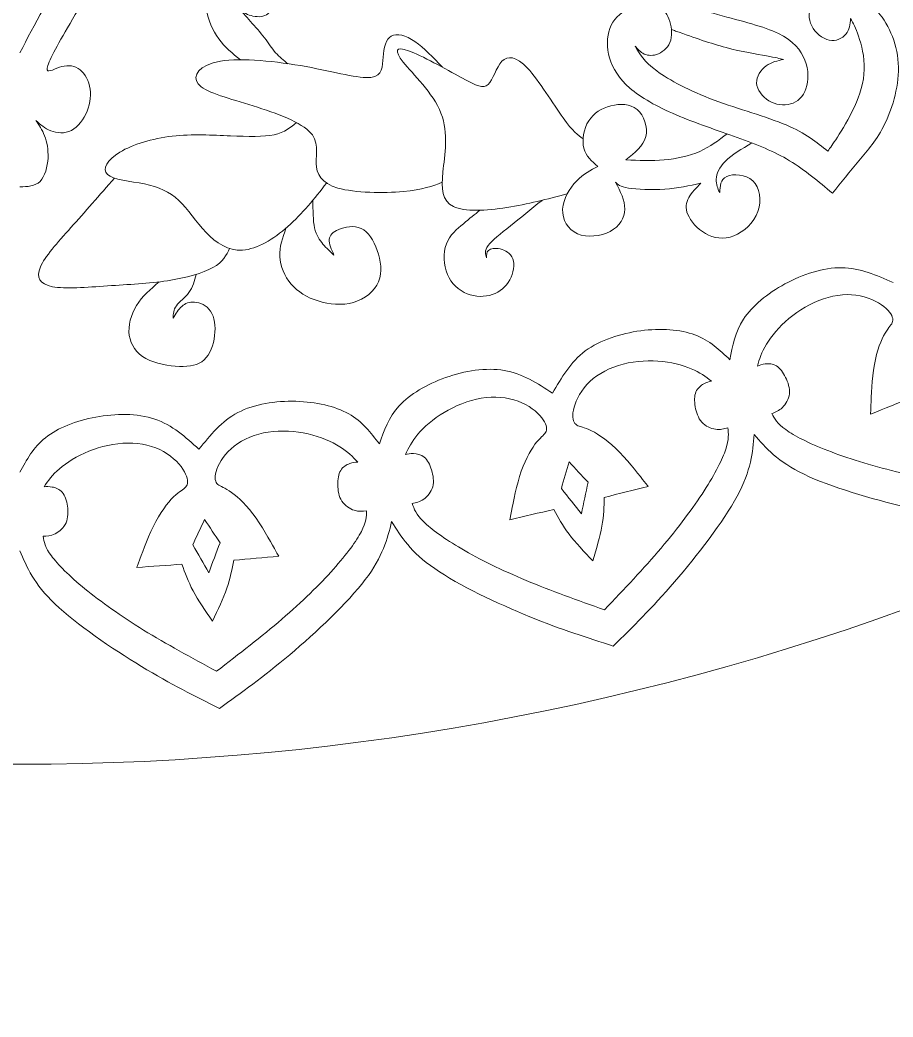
# Model space of a CAD drawing. Header units: millimetres. Extents: x -49.7 to 16.7, y -35.8 to 30.6.
# Drawn here: x -16.46 to -6.26, y -35.79 to -24.14 of the extents above; entities that cross this region are included whole.
import ezdxf

# ---------------------------------------------------------------- set-up
doc = ezdxf.new("R2010")
doc.units = ezdxf.units.MM
doc.header["$MEASUREMENT"] = 0
doc.layers.add('Layer 1', color=7, linetype='Continuous')

msp = doc.modelspace()

# ---------------------------------------------------------------- linework, layer by layer
at = {"layer": 'Layer 1', "lineweight": 9}
for points, knots in [([(4.9302, 18.8028), (-6.8815, 30.6145), (-26.0394, 30.6145), (-37.8511, 18.8028), (-37.8511, 18.8028), (-49.6628, 6.991), (-49.6628, -12.1668), (-37.8511, -23.9785), (-37.8511, -23.9785), (-26.0394, -35.7903), (-6.8815, -35.7903), (4.9302, -23.9785), (4.9302, -23.9785), (16.7419, -12.1668), (16.7419, 6.991), (4.9302, 18.8028)], [0, 0, 0, 0, 0.2, 0.2, 0.2, 0.2, 0.4, 0.4, 0.4, 0.4, 0.6, 0.6, 0.6, 0.6, 1, 1, 1, 1]), ([(-16.4604, -24.5245), (-16.2885, -24.1886), (-16.1166, -23.8528), (-15.8225, -23.4292), (-15.8225, -23.4292), (-15.663, -23.1994), (-15.4675, -22.9438), (-15.2122, -22.6669)], [0, 0, 0, 0, 0.3333333, 0.3333333, 0.3333333, 0.3333333, 1, 1, 1, 1]), ([(-16.4604, -26.0911), (-16.3725, -26.0874), (-16.2846, -26.084), (-16.226, -26.0255), (-16.226, -26.0255), (-16.1675, -25.9671), (-16.1382, -25.8539), (-16.1327, -25.7535), (-16.1327, -25.7535), (-16.1272, -25.6531), (-16.1455, -25.5654), (-16.1729, -25.4942), (-16.1729, -25.4942), (-16.2003, -25.423), (-16.2368, -25.3682), (-16.2733, -25.3134), (-16.2733, -25.3134), (-16.2222, -25.3609), (-16.1711, -25.4084), (-16.0999, -25.4358), (-16.0999, -25.4358), (-16.0287, -25.4632), (-15.9374, -25.4705), (-15.8589, -25.4303), (-15.8589, -25.4303), (-15.7803, -25.3901), (-15.7146, -25.3025), (-15.6763, -25.2058), (-15.6763, -25.2058), (-15.6379, -25.1089), (-15.627, -25.0031), (-15.6471, -24.9118), (-15.6471, -24.9118), (-15.6671, -24.8205), (-15.7183, -24.7438), (-15.7821, -24.7055), (-15.7821, -24.7055), (-15.8461, -24.6671), (-15.9227, -24.6671), (-15.9995, -24.6927), (-15.9995, -24.6927), (-16.0761, -24.7182), (-16.1528, -24.7694), (-16.1419, -24.7018), (-16.1419, -24.7018), (-16.1309, -24.6342), (-16.0323, -24.448), (-15.8753, -24.1814), (-15.8753, -24.1814), (-15.7183, -23.9148), (-15.5028, -23.5679), (-15.2709, -23.2484), (-15.2709, -23.2484), (-15.1742, -23.1151), (-15.0746, -22.9865), (-14.9586, -22.8553)], [0, 0, 0, 0, 0.0666667, 0.0666667, 0.0666667, 0.0666667, 0.1333333, 0.1333333, 0.1333333, 0.1333333, 0.2, 0.2, 0.2, 0.2, 0.2666667, 0.2666667, 0.2666667, 0.2666667, 0.3333333, 0.3333333, 0.3333333, 0.3333333, 0.4, 0.4, 0.4, 0.4, 0.4666667, 0.4666667, 0.4666667, 0.4666667, 0.5333333, 0.5333333, 0.5333333, 0.5333333, 0.6, 0.6, 0.6, 0.6, 0.6666667, 0.6666667, 0.6666667, 0.6666667, 0.7333333, 0.7333333, 0.7333333, 0.7333333, 0.8, 0.8, 0.8, 0.8, 0.8666667, 0.8666667, 0.8666667, 0.8666667, 1, 1, 1, 1]), ([(-8.85, -24.2519), (-8.8338, -24.2577), (-8.8177, -24.2634), (-8.8019, -24.2691), (-8.8019, -24.2691), (-8.5754, -24.3494), (-8.3928, -24.4151), (-8.2121, -24.4626), (-8.2121, -24.4626), (-8.0313, -24.5101), (-7.8524, -24.5393), (-7.741, -24.5594), (-7.741, -24.5594), (-7.6296, -24.5795), (-7.5858, -24.5904), (-7.542, -24.6014), (-7.542, -24.6014), (-7.6114, -24.616), (-7.6808, -24.6306), (-7.7428, -24.6762), (-7.7428, -24.6762), (-7.8049, -24.7219), (-7.8597, -24.7986), (-7.856, -24.8771), (-7.856, -24.8771), (-7.8524, -24.9556), (-7.7903, -25.0359), (-7.7118, -25.0834), (-7.7118, -25.0834), (-7.6333, -25.1309), (-7.5383, -25.1455), (-7.458, -25.1218), (-7.458, -25.1218), (-7.3776, -25.098), (-7.3119, -25.0359), (-7.2791, -24.9428), (-7.2791, -24.9428), (-7.2462, -24.8497), (-7.2462, -24.7255), (-7.2918, -24.6087), (-7.2918, -24.6087), (-7.3375, -24.4918), (-7.4288, -24.3823), (-7.6004, -24.2983), (-7.6004, -24.2983), (-7.772, -24.2143), (-8.024, -24.1559), (-8.3107, -24.0774), (-8.3107, -24.0774), (-8.5974, -23.9988), (-8.9187, -23.9002), (-9.2255, -23.7395), (-9.2255, -23.7395), (-9.4684, -23.6122), (-9.7023, -23.446), (-9.907, -23.2517)], [0, 0, 0, 0, 0.0666667, 0.0666667, 0.0666667, 0.0666667, 0.1333333, 0.1333333, 0.1333333, 0.1333333, 0.2, 0.2, 0.2, 0.2, 0.2666667, 0.2666667, 0.2666667, 0.2666667, 0.3333333, 0.3333333, 0.3333333, 0.3333333, 0.4, 0.4, 0.4, 0.4, 0.4666667, 0.4666667, 0.4666667, 0.4666667, 0.5333333, 0.5333333, 0.5333333, 0.5333333, 0.6, 0.6, 0.6, 0.6, 0.6666667, 0.6666667, 0.6666667, 0.6666667, 0.7333333, 0.7333333, 0.7333333, 0.7333333, 0.8, 0.8, 0.8, 0.8, 0.8666667, 0.8666667, 0.8666667, 0.8666667, 1, 1, 1, 1]), ([(-13.8848, -24.6049), (-13.9758, -24.5316), (-14.0669, -24.4583), (-14.1388, -24.3598), (-14.1388, -24.3598), (-14.2107, -24.2612), (-14.2635, -24.1374), (-14.2835, -24.0209), (-14.2835, -24.0209), (-14.3035, -23.9044), (-14.2908, -23.7951), (-14.2353, -23.7068), (-14.2353, -23.7068), (-14.1797, -23.6185), (-14.0814, -23.5512), (-13.9895, -23.5248), (-13.9895, -23.5248), (-13.8976, -23.4983), (-13.8119, -23.5129), (-13.7273, -23.5475), (-13.7273, -23.5475), (-13.6427, -23.5821), (-13.5589, -23.6367), (-13.5179, -23.715), (-13.5179, -23.715), (-13.477, -23.7933), (-13.4788, -23.8953), (-13.5006, -23.9672), (-13.5006, -23.9672), (-13.5225, -24.039), (-13.5644, -24.081), (-13.6217, -24.0955), (-13.6217, -24.0955), (-13.6791, -24.1101), (-13.7519, -24.0973), (-13.8038, -24.0746), (-13.8038, -24.0746), (-13.8557, -24.0518), (-13.8866, -24.019), (-13.9176, -23.9863), (-13.9176, -23.9863), (-13.8703, -24.0409), (-13.8229, -24.0955), (-13.7683, -24.1565), (-13.7683, -24.1565), (-13.7137, -24.2175), (-13.6518, -24.2849), (-13.6026, -24.3486), (-13.6026, -24.3486), (-13.5535, -24.4123), (-13.517, -24.4724), (-13.4738, -24.5221), (-13.4738, -24.5221), (-13.4306, -24.5719), (-13.3806, -24.6113), (-13.3306, -24.6508)], [0, 0, 0, 0, 0.0666667, 0.0666667, 0.0666667, 0.0666667, 0.1333333, 0.1333333, 0.1333333, 0.1333333, 0.2, 0.2, 0.2, 0.2, 0.2666667, 0.2666667, 0.2666667, 0.2666667, 0.3333333, 0.3333333, 0.3333333, 0.3333333, 0.4, 0.4, 0.4, 0.4, 0.4666667, 0.4666667, 0.4666667, 0.4666667, 0.5333333, 0.5333333, 0.5333333, 0.5333333, 0.6, 0.6, 0.6, 0.6, 0.6666667, 0.6666667, 0.6666667, 0.6666667, 0.7333333, 0.7333333, 0.7333333, 0.7333333, 0.8, 0.8, 0.8, 0.8, 0.8666667, 0.8666667, 0.8666667, 0.8666667, 1, 1, 1, 1]), ([(-7.0248, -25.674), (-7.1541, -25.5684), (-7.2834, -25.4628), (-7.5119, -25.3663), (-7.5119, -25.3663), (-7.7403, -25.2698), (-8.068, -25.1824), (-8.352, -25.0759), (-8.352, -25.0759), (-8.6361, -24.9694), (-8.8764, -24.8438), (-9.0229, -24.7354), (-9.0229, -24.7354), (-9.1695, -24.6271), (-9.2223, -24.5361), (-9.2751, -24.4451), (-9.2751, -24.4451), (-9.2442, -24.4815), (-9.2131, -24.5179), (-9.1677, -24.5379), (-9.1677, -24.5379), (-9.1221, -24.5579), (-9.0621, -24.5616), (-9.002, -24.5352), (-9.002, -24.5352), (-8.9419, -24.5088), (-8.8818, -24.4523), (-8.859, -24.3759), (-8.859, -24.3759), (-8.8363, -24.2994), (-8.8509, -24.2029), (-8.88, -24.1283), (-8.88, -24.1283), (-8.9091, -24.0537), (-8.9528, -24.0008), (-9.0384, -23.9799), (-9.0384, -23.9799), (-9.1239, -23.959), (-9.2514, -23.9699), (-9.3534, -24.0145), (-9.3534, -24.0145), (-9.4553, -24.0591), (-9.5318, -24.1374), (-9.57, -24.2384), (-9.57, -24.2384), (-9.6082, -24.3394), (-9.6082, -24.4633), (-9.5727, -24.5843), (-9.5727, -24.5843), (-9.5372, -24.7054), (-9.4662, -24.8238), (-9.337, -24.9357), (-9.337, -24.9357), (-9.2077, -25.0477), (-9.0202, -25.1533), (-8.7963, -25.2488), (-8.7963, -25.2488), (-8.5723, -25.3444), (-8.312, -25.43), (-8.0817, -25.5128), (-8.0817, -25.5128), (-7.8514, -25.5957), (-7.6511, -25.6758), (-7.4709, -25.7841), (-7.4709, -25.7841), (-7.2906, -25.8924), (-7.1304, -26.029), (-6.9702, -26.1655), (-6.9702, -26.1655), (-6.8683, -26.0381), (-6.7663, -25.9106), (-6.6616, -25.7869), (-6.6616, -25.7869), (-6.557, -25.6631), (-6.4495, -25.5429), (-6.3567, -25.3499), (-6.3567, -25.3499), (-6.2639, -25.1569), (-6.1855, -24.8911), (-6.201, -24.6435), (-6.201, -24.6435), (-6.2165, -24.3959), (-6.3257, -24.1665), (-6.4659, -24.0154), (-6.4659, -24.0154), (-6.6061, -23.8643), (-6.7772, -23.7915), (-6.9138, -23.7915), (-6.9138, -23.7915), (-7.0503, -23.7915), (-7.1523, -23.8643), (-7.2032, -23.9481), (-7.2032, -23.9481), (-7.2542, -24.0318), (-7.2542, -24.1265), (-7.2124, -24.2084), (-7.2124, -24.2084), (-7.1705, -24.2903), (-7.0867, -24.3595), (-7.0076, -24.3759), (-7.0076, -24.3759), (-6.9284, -24.3923), (-6.8537, -24.3558), (-6.8127, -24.3049), (-6.8127, -24.3049), (-6.7718, -24.2539), (-6.7645, -24.1884), (-6.7572, -24.1228), (-6.7572, -24.1228), (-6.7281, -24.1775), (-6.6989, -24.2321), (-6.6653, -24.3305), (-6.6653, -24.3305), (-6.6316, -24.429), (-6.5934, -24.5713), (-6.5979, -24.7179), (-6.5979, -24.7179), (-6.6024, -24.8644), (-6.6498, -25.0152), (-6.7135, -25.1552), (-6.7135, -25.1552), (-6.7772, -25.2953), (-6.8574, -25.4246), (-6.912, -25.5092), (-6.912, -25.5092), (-6.9666, -25.5938), (-6.9957, -25.6339), (-7.0248, -25.674)], [0, 0, 0, 0, 0.030303, 0.030303, 0.030303, 0.030303, 0.0606061, 0.0606061, 0.0606061, 0.0606061, 0.0909091, 0.0909091, 0.0909091, 0.0909091, 0.1212121, 0.1212121, 0.1212121, 0.1212121, 0.1515152, 0.1515152, 0.1515152, 0.1515152, 0.1818182, 0.1818182, 0.1818182, 0.1818182, 0.2121212, 0.2121212, 0.2121212, 0.2121212, 0.2424242, 0.2424242, 0.2424242, 0.2424242, 0.2727273, 0.2727273, 0.2727273, 0.2727273, 0.3030303, 0.3030303, 0.3030303, 0.3030303, 0.3333333, 0.3333333, 0.3333333, 0.3333333, 0.3636364, 0.3636364, 0.3636364, 0.3636364, 0.3939394, 0.3939394, 0.3939394, 0.3939394, 0.4242424, 0.4242424, 0.4242424, 0.4242424, 0.4545455, 0.4545455, 0.4545455, 0.4545455, 0.4848485, 0.4848485, 0.4848485, 0.4848485, 0.5151515, 0.5151515, 0.5151515, 0.5151515, 0.5454545, 0.5454545, 0.5454545, 0.5454545, 0.5757576, 0.5757576, 0.5757576, 0.5757576, 0.6060606, 0.6060606, 0.6060606, 0.6060606, 0.6363636, 0.6363636, 0.6363636, 0.6363636, 0.6666667, 0.6666667, 0.6666667, 0.6666667, 0.6969697, 0.6969697, 0.6969697, 0.6969697, 0.7272727, 0.7272727, 0.7272727, 0.7272727, 0.7575758, 0.7575758, 0.7575758, 0.7575758, 0.7878788, 0.7878788, 0.7878788, 0.7878788, 0.8181818, 0.8181818, 0.8181818, 0.8181818, 0.8484848, 0.8484848, 0.8484848, 0.8484848, 0.8787879, 0.8787879, 0.8787879, 0.8787879, 0.9090909, 0.9090909, 0.9090909, 0.9090909, 0.9393939, 0.9393939, 0.9393939, 0.9393939, 1, 1, 1, 1]), ([(-11.5284, -26.0365), (-11.642, -26.0803), (-11.7557, -26.1242), (-11.9823, -26.1442), (-11.9823, -26.1442), (-12.2089, -26.1643), (-12.5485, -26.1607), (-12.7457, -26.1041), (-12.7457, -26.1041), (-12.9429, -26.0475), (-12.9977, -25.9379), (-13.0014, -25.8156), (-13.0014, -25.8156), (-13.005, -25.6932), (-12.9575, -25.5581), (-13.0853, -25.4376), (-13.0853, -25.4376), (-13.2132, -25.3171), (-13.5162, -25.2112), (-13.7883, -25.1272), (-13.7883, -25.1272), (-14.0604, -25.0432), (-14.3014, -24.9812), (-14.3781, -24.8862), (-14.3781, -24.8862), (-14.4548, -24.7913), (-14.3671, -24.6634), (-14.1188, -24.6215), (-14.1188, -24.6215), (-13.8705, -24.5795), (-13.4615, -24.6233), (-13.1182, -24.6853), (-13.1182, -24.6853), (-12.775, -24.7474), (-12.4974, -24.8278), (-12.3605, -24.8113), (-12.3605, -24.8113), (-12.2235, -24.7949), (-12.2272, -24.6817), (-12.2181, -24.574), (-12.2181, -24.574), (-12.2089, -24.4662), (-12.187, -24.364), (-12.1231, -24.3275), (-12.1231, -24.3275), (-12.0592, -24.291), (-11.9533, -24.3202), (-11.8467, -24.392), (-11.8467, -24.392), (-11.7402, -24.4638), (-11.6329, -24.5782), (-11.5257, -24.6926)], [0, 0, 0, 0, 0.0714286, 0.0714286, 0.0714286, 0.0714286, 0.1428571, 0.1428571, 0.1428571, 0.1428571, 0.2142857, 0.2142857, 0.2142857, 0.2142857, 0.2857143, 0.2857143, 0.2857143, 0.2857143, 0.3571429, 0.3571429, 0.3571429, 0.3571429, 0.4285714, 0.4285714, 0.4285714, 0.4285714, 0.5, 0.5, 0.5, 0.5, 0.5714286, 0.5714286, 0.5714286, 0.5714286, 0.6428571, 0.6428571, 0.6428571, 0.6428571, 0.7142857, 0.7142857, 0.7142857, 0.7142857, 0.7857143, 0.7857143, 0.7857143, 0.7857143, 0.8571429, 0.8571429, 0.8571429, 0.8571429, 1, 1, 1, 1]), ([(-10.0689, -26.1728), (-10.3002, -26.2333), (-10.5315, -26.2937), (-10.7731, -26.3313), (-10.7731, -26.3313), (-11.0148, -26.3688), (-11.2668, -26.3834), (-11.3982, -26.3195), (-11.3982, -26.3195), (-11.5297, -26.2556), (-11.5406, -26.1132), (-11.5206, -25.916), (-11.5206, -25.916), (-11.5005, -25.7188), (-11.4494, -25.4668), (-11.5425, -25.2295), (-11.5425, -25.2295), (-11.6356, -24.9921), (-11.873, -24.7694), (-11.9825, -24.6324), (-11.9825, -24.6324), (-12.0921, -24.4955), (-12.0738, -24.4443), (-11.9223, -24.4991), (-11.9223, -24.4991), (-11.7707, -24.5539), (-11.4859, -24.7146), (-11.3051, -24.8132), (-11.3051, -24.8132), (-11.1243, -24.9118), (-11.0477, -24.9483), (-10.9911, -24.8935), (-10.9911, -24.8935), (-10.9345, -24.8387), (-10.8979, -24.6927), (-10.8304, -24.6233), (-10.8304, -24.6233), (-10.7628, -24.5539), (-10.6642, -24.5612), (-10.531, -24.7036), (-10.531, -24.7036), (-10.3977, -24.846), (-10.2297, -25.1236), (-10.1158, -25.2835), (-10.1158, -25.2835), (-10.0018, -25.4434), (-9.942, -25.4858), (-9.8821, -25.5281)], [0, 0, 0, 0, 0.0769231, 0.0769231, 0.0769231, 0.0769231, 0.1538462, 0.1538462, 0.1538462, 0.1538462, 0.2307692, 0.2307692, 0.2307692, 0.2307692, 0.3076923, 0.3076923, 0.3076923, 0.3076923, 0.3846154, 0.3846154, 0.3846154, 0.3846154, 0.4615385, 0.4615385, 0.4615385, 0.4615385, 0.5384615, 0.5384615, 0.5384615, 0.5384615, 0.6153846, 0.6153846, 0.6153846, 0.6153846, 0.6923077, 0.6923077, 0.6923077, 0.6923077, 0.7692308, 0.7692308, 0.7692308, 0.7692308, 0.8461538, 0.8461538, 0.8461538, 0.8461538, 1, 1, 1, 1]), ([(-7.9103, -25.5765), (-8.0285, -25.6459), (-8.1468, -25.7152), (-8.2205, -25.7882), (-8.2205, -25.7882), (-8.2942, -25.8612), (-8.3235, -25.9379), (-8.3271, -26), (-8.3271, -26), (-8.3308, -26.0621), (-8.3089, -26.1096), (-8.2869, -26.157), (-8.2869, -26.157), (-8.2833, -26.0803), (-8.2796, -26.0036), (-8.2048, -25.969), (-8.2048, -25.969), (-8.1299, -25.9343), (-7.9838, -25.9416), (-7.8999, -26.02), (-7.8999, -26.02), (-7.8159, -26.0986), (-7.7939, -26.2483), (-7.8414, -26.3779), (-7.8414, -26.3779), (-7.8889, -26.5076), (-8.0057, -26.6171), (-8.1226, -26.6628), (-8.1226, -26.6628), (-8.2395, -26.7084), (-8.3563, -26.6902), (-8.4531, -26.6354), (-8.4531, -26.6354), (-8.5499, -26.5806), (-8.6266, -26.4893), (-8.6594, -26.4126), (-8.6594, -26.4126), (-8.6923, -26.336), (-8.6813, -26.2739), (-8.6485, -26.2154), (-8.6485, -26.2154), (-8.6156, -26.157), (-8.5608, -26.1022), (-8.506, -26.0475), (-8.506, -26.0475), (-8.6412, -26.0767), (-8.7763, -26.1059), (-8.9296, -26.1169), (-8.9296, -26.1169), (-9.083, -26.1278), (-9.2547, -26.1205), (-9.3532, -26.1041), (-9.3532, -26.1041), (-9.4519, -26.0876), (-9.4774, -26.0621), (-9.503, -26.0365), (-9.503, -26.0365), (-9.4482, -26.1424), (-9.3934, -26.2483), (-9.3952, -26.3506), (-9.3952, -26.3506), (-9.3971, -26.4528), (-9.4555, -26.5514), (-9.565, -26.6098), (-9.565, -26.6098), (-9.6746, -26.6682), (-9.8353, -26.6865), (-9.9485, -26.6372), (-9.9485, -26.6372), (-10.0617, -26.5879), (-10.1274, -26.4711), (-10.122, -26.3506), (-10.122, -26.3506), (-10.1165, -26.23), (-10.0398, -26.1059), (-9.9594, -26.0219), (-9.9594, -26.0219), (-9.8791, -25.9379), (-9.7951, -25.8941), (-9.7111, -25.8503), (-9.7111, -25.8503), (-9.7805, -25.7918), (-9.8499, -25.7334), (-9.8736, -25.6385), (-9.8736, -25.6385), (-9.8974, -25.5435), (-9.8755, -25.4121), (-9.817, -25.3189), (-9.817, -25.3189), (-9.7586, -25.2258), (-9.6637, -25.171), (-9.5577, -25.1437), (-9.5577, -25.1437), (-9.4519, -25.1163), (-9.335, -25.1163), (-9.2528, -25.1856), (-9.2528, -25.1856), (-9.1707, -25.255), (-9.1232, -25.3938), (-9.1506, -25.5033), (-9.1506, -25.5033), (-9.178, -25.6129), (-9.2802, -25.6932), (-9.3825, -25.7736), (-9.3825, -25.7736), (-9.2328, -25.7809), (-9.083, -25.7882), (-8.9351, -25.7754), (-8.9351, -25.7754), (-8.7872, -25.7626), (-8.6412, -25.7297), (-8.5191, -25.6756), (-8.5191, -25.6756), (-8.397, -25.6215), (-8.2988, -25.546), (-8.2006, -25.4706)], [0, 0, 0, 0, 0.0333333, 0.0333333, 0.0333333, 0.0333333, 0.0666667, 0.0666667, 0.0666667, 0.0666667, 0.1, 0.1, 0.1, 0.1, 0.1333333, 0.1333333, 0.1333333, 0.1333333, 0.1666667, 0.1666667, 0.1666667, 0.1666667, 0.2, 0.2, 0.2, 0.2, 0.2333333, 0.2333333, 0.2333333, 0.2333333, 0.2666667, 0.2666667, 0.2666667, 0.2666667, 0.3, 0.3, 0.3, 0.3, 0.3333333, 0.3333333, 0.3333333, 0.3333333, 0.3666667, 0.3666667, 0.3666667, 0.3666667, 0.4, 0.4, 0.4, 0.4, 0.4333333, 0.4333333, 0.4333333, 0.4333333, 0.4666667, 0.4666667, 0.4666667, 0.4666667, 0.5, 0.5, 0.5, 0.5, 0.5333333, 0.5333333, 0.5333333, 0.5333333, 0.5666667, 0.5666667, 0.5666667, 0.5666667, 0.6, 0.6, 0.6, 0.6, 0.6333333, 0.6333333, 0.6333333, 0.6333333, 0.6666667, 0.6666667, 0.6666667, 0.6666667, 0.7, 0.7, 0.7, 0.7, 0.7333333, 0.7333333, 0.7333333, 0.7333333, 0.7666667, 0.7666667, 0.7666667, 0.7666667, 0.8, 0.8, 0.8, 0.8, 0.8333333, 0.8333333, 0.8333333, 0.8333333, 0.8666667, 0.8666667, 0.8666667, 0.8666667, 0.9, 0.9, 0.9, 0.9, 0.9333333, 0.9333333, 0.9333333, 0.9333333, 1, 1, 1, 1]), ([(-12.8788, -26.0457), (-13.0207, -26.2252), (-13.1626, -26.4047), (-13.3303, -26.5529), (-13.3303, -26.5529), (-13.498, -26.7011), (-13.6915, -26.818), (-13.8595, -26.8289), (-13.8595, -26.8289), (-14.0275, -26.8399), (-14.1699, -26.745), (-14.2868, -26.6226), (-14.2868, -26.6226), (-14.4036, -26.5003), (-14.4949, -26.3506), (-14.6045, -26.2483), (-14.6045, -26.2483), (-14.714, -26.1461), (-14.8418, -26.0913), (-15.0062, -26.0566), (-15.0062, -26.0566), (-15.1705, -26.0219), (-15.3714, -26.0073), (-15.4389, -25.9452), (-15.4389, -25.9452), (-15.5065, -25.8831), (-15.4407, -25.7736), (-15.2929, -25.6841), (-15.2929, -25.6841), (-15.1449, -25.5946), (-14.9149, -25.5252), (-14.6812, -25.4979), (-14.6812, -25.4979), (-14.4475, -25.4705), (-14.2101, -25.4851), (-14.0019, -25.4942), (-14.0019, -25.4942), (-13.7938, -25.5033), (-13.6149, -25.507), (-13.4911, -25.4803), (-13.4911, -25.4803), (-13.3673, -25.4537), (-13.2987, -25.3966), (-13.2301, -25.3397)], [0, 0, 0, 0, 0.0833333, 0.0833333, 0.0833333, 0.0833333, 0.1666667, 0.1666667, 0.1666667, 0.1666667, 0.25, 0.25, 0.25, 0.25, 0.3333333, 0.3333333, 0.3333333, 0.3333333, 0.4166667, 0.4166667, 0.4166667, 0.4166667, 0.5, 0.5, 0.5, 0.5, 0.5833333, 0.5833333, 0.5833333, 0.5833333, 0.6666667, 0.6666667, 0.6666667, 0.6666667, 0.75, 0.75, 0.75, 0.75, 0.8333333, 0.8333333, 0.8333333, 0.8333333, 1, 1, 1, 1]), ([(-14.0116, -26.8099), (-14.0498, -26.8881), (-14.088, -26.9662), (-14.2056, -27.0327), (-14.2056, -27.0327), (-14.3233, -27.0992), (-14.5205, -27.1539), (-14.7378, -27.1868), (-14.7378, -27.1868), (-14.9551, -27.2197), (-15.1924, -27.2306), (-15.4371, -27.2471), (-15.4371, -27.2471), (-15.6817, -27.2635), (-15.9337, -27.2854), (-16.0816, -27.2562), (-16.0816, -27.2562), (-16.2295, -27.227), (-16.2733, -27.1466), (-16.2222, -27.0261), (-16.2222, -27.0261), (-16.1711, -26.9056), (-16.025, -26.745), (-15.8646, -26.5652), (-15.8646, -26.5652), (-15.7043, -26.3854), (-15.5296, -26.1864), (-15.3549, -25.9875)], [0, 0, 0, 0, 0.125, 0.125, 0.125, 0.125, 0.25, 0.25, 0.25, 0.25, 0.375, 0.375, 0.375, 0.375, 0.5, 0.5, 0.5, 0.5, 0.625, 0.625, 0.625, 0.625, 0.75, 0.75, 0.75, 0.75, 1, 1, 1, 1]), ([(-13.3538, -26.5764), (-13.3924, -26.6834), (-13.4311, -26.7904), (-13.4258, -26.9031), (-13.4258, -26.9031), (-13.4206, -27.0157), (-13.3714, -27.1341), (-13.2931, -27.226), (-13.2931, -27.226), (-13.2148, -27.3179), (-13.1074, -27.3835), (-12.9782, -27.4235), (-12.9782, -27.4235), (-12.8489, -27.4636), (-12.6978, -27.4782), (-12.5649, -27.4399), (-12.5649, -27.4399), (-12.432, -27.4017), (-12.3173, -27.3106), (-12.2708, -27.1978), (-12.2708, -27.1978), (-12.2244, -27.0849), (-12.2463, -26.9502), (-12.2881, -26.8328), (-12.2881, -26.8328), (-12.33, -26.7154), (-12.3919, -26.6152), (-12.4757, -26.5761), (-12.4757, -26.5761), (-12.5594, -26.5369), (-12.665, -26.5588), (-12.736, -26.5879), (-12.736, -26.5879), (-12.807, -26.617), (-12.8434, -26.6535), (-12.8471, -26.7044), (-12.8471, -26.7044), (-12.8507, -26.7554), (-12.8216, -26.8209), (-12.7924, -26.8865), (-12.7924, -26.8865), (-12.8361, -26.8464), (-12.8798, -26.8063), (-12.9208, -26.759), (-12.9208, -26.759), (-12.9617, -26.7117), (-13, -26.6571), (-13.019, -26.57), (-13.019, -26.57), (-13.038, -26.4828), (-13.0379, -26.3631), (-13.0376, -26.2434)], [0, 0, 0, 0, 0.0714286, 0.0714286, 0.0714286, 0.0714286, 0.1428571, 0.1428571, 0.1428571, 0.1428571, 0.2142857, 0.2142857, 0.2142857, 0.2142857, 0.2857143, 0.2857143, 0.2857143, 0.2857143, 0.3571429, 0.3571429, 0.3571429, 0.3571429, 0.4285714, 0.4285714, 0.4285714, 0.4285714, 0.5, 0.5, 0.5, 0.5, 0.5714286, 0.5714286, 0.5714286, 0.5714286, 0.6428571, 0.6428571, 0.6428571, 0.6428571, 0.7142857, 0.7142857, 0.7142857, 0.7142857, 0.7857143, 0.7857143, 0.7857143, 0.7857143, 0.8571429, 0.8571429, 0.8571429, 0.8571429, 1, 1, 1, 1]), ([(-10.362, -26.2475), (-10.4894, -26.3512), (-10.6168, -26.455), (-10.7315, -26.546), (-10.7315, -26.546), (-10.8462, -26.637), (-10.9482, -26.7154), (-10.9928, -26.7754), (-10.9928, -26.7754), (-11.0374, -26.8355), (-11.0246, -26.8774), (-11.0119, -26.9192), (-11.0119, -26.9192), (-11.0119, -26.8865), (-11.0119, -26.8537), (-10.9864, -26.8328), (-10.9864, -26.8328), (-10.961, -26.8118), (-10.9099, -26.8027), (-10.8517, -26.8154), (-10.8517, -26.8154), (-10.7934, -26.8282), (-10.7279, -26.8628), (-10.7033, -26.9302), (-10.7033, -26.9302), (-10.6787, -26.9975), (-10.6951, -27.0977), (-10.7388, -27.1778), (-10.7388, -27.1778), (-10.7825, -27.2579), (-10.8535, -27.3179), (-10.9427, -27.348), (-10.9427, -27.348), (-11.0319, -27.378), (-11.1394, -27.378), (-11.2368, -27.3389), (-11.2368, -27.3389), (-11.3342, -27.2998), (-11.4215, -27.2214), (-11.468, -27.1122), (-11.468, -27.1122), (-11.5144, -27.003), (-11.5199, -26.8628), (-11.4798, -26.7572), (-11.4798, -26.7572), (-11.4398, -26.6516), (-11.3542, -26.5806), (-11.2812, -26.5207), (-11.2812, -26.5207), (-11.2083, -26.4607), (-11.148, -26.4117), (-11.0877, -26.3628)], [0, 0, 0, 0, 0.0714286, 0.0714286, 0.0714286, 0.0714286, 0.1428571, 0.1428571, 0.1428571, 0.1428571, 0.2142857, 0.2142857, 0.2142857, 0.2142857, 0.2857143, 0.2857143, 0.2857143, 0.2857143, 0.3571429, 0.3571429, 0.3571429, 0.3571429, 0.4285714, 0.4285714, 0.4285714, 0.4285714, 0.5, 0.5, 0.5, 0.5, 0.5714286, 0.5714286, 0.5714286, 0.5714286, 0.6428571, 0.6428571, 0.6428571, 0.6428571, 0.7142857, 0.7142857, 0.7142857, 0.7142857, 0.7857143, 0.7857143, 0.7857143, 0.7857143, 0.8571429, 0.8571429, 0.8571429, 0.8571429, 1, 1, 1, 1]), ([(-14.8355, -27.2001), (-14.9337, -27.2849), (-15.0319, -27.3697), (-15.0983, -27.4767), (-15.0983, -27.4767), (-15.1647, -27.5837), (-15.1993, -27.713), (-15.1829, -27.8259), (-15.1829, -27.8259), (-15.1665, -27.9388), (-15.0991, -28.0353), (-14.9881, -28.0963), (-14.9881, -28.0963), (-14.877, -28.1572), (-14.7223, -28.1827), (-14.5975, -28.1873), (-14.5975, -28.1873), (-14.4729, -28.1918), (-14.3782, -28.1754), (-14.3099, -28.1118), (-14.3099, -28.1118), (-14.2417, -28.048), (-14.1997, -27.9369), (-14.1861, -27.8277), (-14.1861, -27.8277), (-14.1724, -27.7185), (-14.187, -27.611), (-14.2334, -27.5419), (-14.2334, -27.5419), (-14.2799, -27.4727), (-14.3582, -27.4417), (-14.4209, -27.4363), (-14.4209, -27.4363), (-14.4838, -27.4308), (-14.5311, -27.4509), (-14.5702, -27.4863), (-14.5702, -27.4863), (-14.6094, -27.5218), (-14.6404, -27.5729), (-14.6713, -27.6238), (-14.6713, -27.6238), (-14.6695, -27.5747), (-14.6676, -27.5255), (-14.6331, -27.4782), (-14.6331, -27.4782), (-14.5985, -27.4308), (-14.5311, -27.3853), (-14.4869, -27.3246), (-14.4869, -27.3246), (-14.4427, -27.264), (-14.4216, -27.1881), (-14.4006, -27.1123)], [0, 0, 0, 0, 0.0714286, 0.0714286, 0.0714286, 0.0714286, 0.1428571, 0.1428571, 0.1428571, 0.1428571, 0.2142857, 0.2142857, 0.2142857, 0.2142857, 0.2857143, 0.2857143, 0.2857143, 0.2857143, 0.3571429, 0.3571429, 0.3571429, 0.3571429, 0.4285714, 0.4285714, 0.4285714, 0.4285714, 0.5, 0.5, 0.5, 0.5, 0.5714286, 0.5714286, 0.5714286, 0.5714286, 0.6428571, 0.6428571, 0.6428571, 0.6428571, 0.7142857, 0.7142857, 0.7142857, 0.7142857, 0.7857143, 0.7857143, 0.7857143, 0.7857143, 0.8571429, 0.8571429, 0.8571429, 0.8571429, 1, 1, 1, 1]), ([(-8.1674, -28.1107), (-8.1386, -27.9493), (-8.1098, -27.7879), (-8.008, -27.6347), (-8.008, -27.6347), (-7.9062, -27.4816), (-7.7314, -27.3366), (-7.5242, -27.2241), (-7.5242, -27.2241), (-7.3169, -27.1116), (-7.0772, -27.0315), (-6.8614, -27.0343), (-6.8614, -27.0343), (-6.6456, -27.0371), (-6.4538, -27.1229), (-6.2621, -27.2086)], [0, 0, 0, 0, 0.2, 0.2, 0.2, 0.2, 0.4, 0.4, 0.4, 0.4, 0.6, 0.6, 0.6, 0.6, 1, 1, 1, 1]), ([(-5.2658, -29.6137), (-5.5936, -29.5528), (-5.9215, -29.4918), (-6.2235, -29.4182), (-6.2235, -29.4182), (-6.5255, -29.3444), (-6.8018, -29.2579), (-7.0243, -29.1716), (-7.0243, -29.1716), (-7.2467, -29.0852), (-7.4154, -28.9989), (-7.5157, -28.9268), (-7.5157, -28.9268), (-7.6159, -28.8548), (-7.648, -28.7968), (-7.6799, -28.739), (-7.6799, -28.739), (-7.6369, -28.7228), (-7.5938, -28.7066), (-7.5546, -28.6685), (-7.5546, -28.6685), (-7.5154, -28.6304), (-7.4799, -28.5704), (-7.4732, -28.5065), (-7.4732, -28.5065), (-7.4665, -28.4426), (-7.4885, -28.3749), (-7.5175, -28.316), (-7.5175, -28.316), (-7.5465, -28.2571), (-7.5826, -28.2071), (-7.625, -28.1813), (-7.625, -28.1813), (-7.6675, -28.1554), (-7.7164, -28.1537), (-7.7544, -28.1583), (-7.7544, -28.1583), (-7.7924, -28.163), (-7.8196, -28.174), (-7.8468, -28.185), (-7.8468, -28.185), (-7.8224, -28.1044), (-7.7981, -28.0238), (-7.741, -27.9292), (-7.741, -27.9292), (-7.6838, -27.8346), (-7.5939, -27.726), (-7.4783, -27.629), (-7.4783, -27.629), (-7.3627, -27.5319), (-7.2213, -27.4463), (-7.0746, -27.3976), (-7.0746, -27.3976), (-6.9279, -27.3488), (-6.7758, -27.3368), (-6.6456, -27.3628), (-6.6456, -27.3628), (-6.5152, -27.3887), (-6.4065, -27.4526), (-6.3425, -27.5111), (-6.3425, -27.5111), (-6.2785, -27.5697), (-6.259, -27.6228), (-6.2672, -27.6618), (-6.2672, -27.6618), (-6.2754, -27.7009), (-6.3112, -27.7257), (-6.355, -27.8005), (-6.355, -27.8005), (-6.3988, -27.8754), (-6.4505, -28.0002), (-6.48, -28.1662), (-6.48, -28.1662), (-6.5096, -28.3322), (-6.5169, -28.5396), (-6.5205, -28.6432), (-6.5205, -28.6432), (-6.5242, -28.7468), (-6.5242, -28.7468), (-6.5242, -28.7468), (-6.5242, -28.7468), (-6.3612, -28.6806), (-6.1982, -28.6145), (-6.0352, -28.5483), (-6.0352, -28.5483), (-5.9703, -28.633), (-5.9055, -28.7177), (-5.8147, -28.8047), (-5.8147, -28.8047), (-5.724, -28.8918), (-5.6074, -28.9812), (-5.4908, -29.0706)], [0, 0, 0, 0, 0.0416667, 0.0416667, 0.0416667, 0.0416667, 0.0833333, 0.0833333, 0.0833333, 0.0833333, 0.125, 0.125, 0.125, 0.125, 0.1666667, 0.1666667, 0.1666667, 0.1666667, 0.2083333, 0.2083333, 0.2083333, 0.2083333, 0.25, 0.25, 0.25, 0.25, 0.2916667, 0.2916667, 0.2916667, 0.2916667, 0.3333333, 0.3333333, 0.3333333, 0.3333333, 0.375, 0.375, 0.375, 0.375, 0.4166667, 0.4166667, 0.4166667, 0.4166667, 0.4583333, 0.4583333, 0.4583333, 0.4583333, 0.5, 0.5, 0.5, 0.5, 0.5416667, 0.5416667, 0.5416667, 0.5416667, 0.5833333, 0.5833333, 0.5833333, 0.5833333, 0.625, 0.625, 0.625, 0.625, 0.6666667, 0.6666667, 0.6666667, 0.6666667, 0.7083333, 0.7083333, 0.7083333, 0.7083333, 0.75, 0.75, 0.75, 0.75, 0.7916667, 0.7916667, 0.7916667, 0.7916667, 0.8333333, 0.8333333, 0.8333333, 0.8333333, 0.875, 0.875, 0.875, 0.875, 0.9166667, 0.9166667, 0.9166667, 0.9166667, 1, 1, 1, 1]), ([(-8.1675, -28.1107), (-8.2857, -27.9971), (-8.4039, -27.8834), (-8.5762, -27.8193), (-8.5762, -27.8193), (-8.7486, -27.7553), (-8.9752, -27.7407), (-9.209, -27.7716), (-9.209, -27.7716), (-9.4428, -27.8024), (-9.6838, -27.8785), (-9.8568, -28.0075), (-9.8568, -28.0075), (-10.0296, -28.1366), (-10.1344, -28.3188), (-10.2392, -28.5008)], [0, 0, 0, 0, 0.2, 0.2, 0.2, 0.2, 0.4, 0.4, 0.4, 0.4, 0.6, 0.6, 0.6, 0.6, 1, 1, 1, 1]), ([(-9.6314, -31.0322), (-9.4021, -30.7902), (-9.1727, -30.5482), (-8.9717, -30.3111), (-8.9717, -30.3111), (-8.7706, -30.0739), (-8.598, -29.8415), (-8.4687, -29.6409), (-8.4687, -29.6409), (-8.3395, -29.4402), (-8.2538, -29.2713), (-8.215, -29.1541), (-8.215, -29.1541), (-8.1763, -29.0369), (-8.1844, -28.9712), (-8.1926, -28.9055), (-8.1926, -28.9055), (-8.2369, -28.9177), (-8.2813, -28.93), (-8.3354, -28.9222), (-8.3354, -28.9222), (-8.3895, -28.9144), (-8.4535, -28.8867), (-8.4964, -28.839), (-8.4964, -28.839), (-8.5394, -28.7913), (-8.5614, -28.7235), (-8.5726, -28.6588), (-8.5726, -28.6588), (-8.5837, -28.5941), (-8.584, -28.5325), (-8.5648, -28.4866), (-8.5648, -28.4866), (-8.5457, -28.4407), (-8.5071, -28.4106), (-8.4737, -28.392), (-8.4737, -28.392), (-8.4402, -28.3734), (-8.4117, -28.3664), (-8.3832, -28.3593), (-8.3832, -28.3593), (-8.4503, -28.3084), (-8.5173, -28.2574), (-8.6192, -28.2145), (-8.6192, -28.2145), (-8.721, -28.1716), (-8.8576, -28.1366), (-9.0081, -28.1261), (-9.0081, -28.1261), (-9.1587, -28.1155), (-9.3234, -28.1293), (-9.4707, -28.1761), (-9.4707, -28.1761), (-9.618, -28.2229), (-9.7482, -28.3026), (-9.8383, -28.4002), (-9.8383, -28.4002), (-9.9285, -28.4978), (-9.9788, -28.6133), (-9.9963, -28.6983), (-9.9963, -28.6983), (-10.0137, -28.7833), (-9.9982, -28.8378), (-9.9686, -28.8645), (-9.9686, -28.8645), (-9.9391, -28.8913), (-9.8954, -28.8903), (-9.816, -28.9251), (-9.816, -28.9251), (-9.7367, -28.9599), (-9.6215, -29.0305), (-9.5, -29.1474), (-9.5, -29.1474), (-9.3785, -29.2644), (-9.2507, -29.4278), (-9.1869, -29.5095), (-9.1869, -29.5095), (-9.1229, -29.5912), (-9.1229, -29.5912), (-9.1229, -29.5912), (-9.1229, -29.5912), (-9.2937, -29.6335), (-9.4645, -29.6758), (-9.6353, -29.7181), (-9.6353, -29.7181), (-9.638, -29.8246), (-9.6407, -29.9313), (-9.6629, -30.0551), (-9.6629, -30.0551), (-9.6851, -30.1788), (-9.7269, -30.3197), (-9.7687, -30.4606)], [0, 0, 0, 0, 0.0416667, 0.0416667, 0.0416667, 0.0416667, 0.0833333, 0.0833333, 0.0833333, 0.0833333, 0.125, 0.125, 0.125, 0.125, 0.1666667, 0.1666667, 0.1666667, 0.1666667, 0.2083333, 0.2083333, 0.2083333, 0.2083333, 0.25, 0.25, 0.25, 0.25, 0.2916667, 0.2916667, 0.2916667, 0.2916667, 0.3333333, 0.3333333, 0.3333333, 0.3333333, 0.375, 0.375, 0.375, 0.375, 0.4166667, 0.4166667, 0.4166667, 0.4166667, 0.4583333, 0.4583333, 0.4583333, 0.4583333, 0.5, 0.5, 0.5, 0.5, 0.5416667, 0.5416667, 0.5416667, 0.5416667, 0.5833333, 0.5833333, 0.5833333, 0.5833333, 0.625, 0.625, 0.625, 0.625, 0.6666667, 0.6666667, 0.6666667, 0.6666667, 0.7083333, 0.7083333, 0.7083333, 0.7083333, 0.75, 0.75, 0.75, 0.75, 0.7916667, 0.7916667, 0.7916667, 0.7916667, 0.8333333, 0.8333333, 0.8333333, 0.8333333, 0.875, 0.875, 0.875, 0.875, 0.9166667, 0.9166667, 0.9166667, 0.9166667, 1, 1, 1, 1]), ([(-12.2622, -29.0938), (-12.2085, -28.9389), (-12.1548, -28.7839), (-12.0303, -28.6486), (-12.0303, -28.6486), (-11.9058, -28.5133), (-11.7105, -28.3974), (-11.4882, -28.3188), (-11.4882, -28.3188), (-11.2659, -28.2401), (-11.0166, -28.1984), (-10.8039, -28.235), (-10.8039, -28.235), (-10.5913, -28.2715), (-10.4152, -28.3862), (-10.2392, -28.5008)], [0, 0, 0, 0, 0.2, 0.2, 0.2, 0.2, 0.4, 0.4, 0.4, 0.4, 0.6, 0.6, 0.6, 0.6, 1, 1, 1, 1]), ([(-9.6315, -31.0322), (-9.9457, -30.9207), (-10.26, -30.8093), (-10.5468, -30.6892), (-10.5468, -30.6892), (-10.8336, -30.5692), (-11.093, -30.4405), (-11.2992, -30.3204), (-11.2992, -30.3204), (-11.5054, -30.2003), (-11.6584, -30.0887), (-11.7462, -30.0019), (-11.7462, -30.0019), (-11.834, -29.915), (-11.8566, -29.8527), (-11.8791, -29.7906), (-11.8791, -29.7906), (-11.834, -29.7813), (-11.7889, -29.7721), (-11.7442, -29.7406), (-11.7442, -29.7406), (-11.6995, -29.7091), (-11.6551, -29.6554), (-11.6385, -29.5933), (-11.6385, -29.5933), (-11.6219, -29.5313), (-11.6331, -29.4609), (-11.6525, -29.3983), (-11.6525, -29.3983), (-11.6719, -29.3355), (-11.6997, -29.2805), (-11.7376, -29.2483), (-11.7376, -29.2483), (-11.7754, -29.2161), (-11.8235, -29.2068), (-11.8618, -29.2054), (-11.8618, -29.2054), (-11.9001, -29.204), (-11.9286, -29.2107), (-11.9572, -29.2173), (-11.9572, -29.2173), (-11.9205, -29.1415), (-11.8839, -29.0657), (-11.8127, -28.9812), (-11.8127, -28.9812), (-11.7414, -28.8968), (-11.6356, -28.8035), (-11.5063, -28.7258), (-11.5063, -28.7258), (-11.3769, -28.648), (-11.2238, -28.5856), (-11.0714, -28.5604), (-11.0714, -28.5604), (-10.9188, -28.5351), (-10.7667, -28.5471), (-10.6421, -28.5931), (-10.6421, -28.5931), (-10.5174, -28.6392), (-10.4201, -28.7193), (-10.366, -28.7871), (-10.366, -28.7871), (-10.3119, -28.8549), (-10.301, -28.9105), (-10.3152, -28.9477), (-10.3152, -28.9477), (-10.3294, -28.985), (-10.3687, -29.0039), (-10.4237, -29.0709), (-10.4237, -29.0709), (-10.4786, -29.138), (-10.5492, -29.2532), (-10.6043, -29.4126), (-10.6043, -29.4126), (-10.6594, -29.5719), (-10.6991, -29.7756), (-10.719, -29.8774), (-10.719, -29.8774), (-10.7388, -29.9791), (-10.7388, -29.9791), (-10.7388, -29.9791), (-10.7388, -29.9791), (-10.5675, -29.9393), (-10.3961, -29.8994), (-10.2247, -29.8595), (-10.2247, -29.8595), (-10.1739, -29.9533), (-10.1231, -30.0471), (-10.0471, -30.1473), (-10.0471, -30.1473), (-9.9711, -30.2475), (-9.8699, -30.3541), (-9.7688, -30.4606)], [0, 0, 0, 0, 0.0416667, 0.0416667, 0.0416667, 0.0416667, 0.0833333, 0.0833333, 0.0833333, 0.0833333, 0.125, 0.125, 0.125, 0.125, 0.1666667, 0.1666667, 0.1666667, 0.1666667, 0.2083333, 0.2083333, 0.2083333, 0.2083333, 0.25, 0.25, 0.25, 0.25, 0.2916667, 0.2916667, 0.2916667, 0.2916667, 0.3333333, 0.3333333, 0.3333333, 0.3333333, 0.375, 0.375, 0.375, 0.375, 0.4166667, 0.4166667, 0.4166667, 0.4166667, 0.4583333, 0.4583333, 0.4583333, 0.4583333, 0.5, 0.5, 0.5, 0.5, 0.5416667, 0.5416667, 0.5416667, 0.5416667, 0.5833333, 0.5833333, 0.5833333, 0.5833333, 0.625, 0.625, 0.625, 0.625, 0.6666667, 0.6666667, 0.6666667, 0.6666667, 0.7083333, 0.7083333, 0.7083333, 0.7083333, 0.75, 0.75, 0.75, 0.75, 0.7916667, 0.7916667, 0.7916667, 0.7916667, 0.8333333, 0.8333333, 0.8333333, 0.8333333, 0.875, 0.875, 0.875, 0.875, 0.9166667, 0.9166667, 0.9166667, 0.9166667, 1, 1, 1, 1]), ([(-12.2623, -29.0938), (-12.3612, -28.9631), (-12.4602, -28.8323), (-12.6204, -28.7421), (-12.6204, -28.7421), (-12.7807, -28.6518), (-13.0022, -28.602), (-13.2379, -28.5959), (-13.2379, -28.5959), (-13.4736, -28.5897), (-13.7237, -28.6272), (-13.9146, -28.7276), (-13.9146, -28.7276), (-14.1056, -28.8281), (-14.2376, -28.9916), (-14.3695, -29.155)], [0, 0, 0, 0, 0.2, 0.2, 0.2, 0.2, 0.4, 0.4, 0.4, 0.4, 0.6, 0.6, 0.6, 0.6, 1, 1, 1, 1]), ([(-16.4604, -29.4239), (-16.3831, -29.2794), (-16.3058, -29.1349), (-16.1617, -29.0207), (-16.1617, -29.0207), (-16.0176, -28.9066), (-15.8066, -28.8227), (-15.5747, -28.7798), (-15.5747, -28.7798), (-15.3428, -28.7368), (-15.09, -28.7347), (-14.8857, -28.8041), (-14.8857, -28.8041), (-14.6814, -28.8734), (-14.5254, -29.0142), (-14.3695, -29.155)], [0, 0, 0, 0, 0.2, 0.2, 0.2, 0.2, 0.4, 0.4, 0.4, 0.4, 0.6, 0.6, 0.6, 0.6, 1, 1, 1, 1]), ([(-14.1653, -31.7502), (-13.9009, -31.5472), (-13.6365, -31.344), (-13.4008, -31.1412), (-13.4008, -31.1412), (-13.1651, -30.9385), (-12.9582, -30.7359), (-12.7992, -30.558), (-12.7992, -30.558), (-12.6402, -30.38), (-12.5291, -30.2266), (-12.4725, -30.1169), (-12.4725, -30.1169), (-12.4158, -30.0072), (-12.4136, -29.941), (-12.4114, -29.8749), (-12.4114, -29.8749), (-12.4571, -29.88), (-12.5028, -29.8851), (-12.5551, -29.869), (-12.5551, -29.869), (-12.6073, -29.8529), (-12.6662, -29.8155), (-12.7011, -29.7616), (-12.7011, -29.7616), (-12.7361, -29.7078), (-12.7472, -29.6374), (-12.7481, -29.5718), (-12.7481, -29.5718), (-12.749, -29.5061), (-12.7396, -29.4452), (-12.7135, -29.4029), (-12.7135, -29.4029), (-12.6875, -29.3606), (-12.6447, -29.3368), (-12.6087, -29.3237), (-12.6087, -29.3237), (-12.5727, -29.3106), (-12.5435, -29.3081), (-12.5143, -29.3056), (-12.5143, -29.3056), (-12.5725, -29.2448), (-12.6308, -29.184), (-12.7247, -29.1257), (-12.7247, -29.1257), (-12.8185, -29.0673), (-12.9479, -29.0114), (-13.095, -28.9774), (-13.095, -28.9774), (-13.2421, -28.9435), (-13.4069, -28.9314), (-13.5597, -28.9545), (-13.5597, -28.9545), (-13.7126, -28.9777), (-13.8535, -29.036), (-13.9578, -29.1183), (-13.9578, -29.1183), (-14.0622, -29.2006), (-14.13, -29.3069), (-14.1605, -29.3881), (-14.1605, -29.3881), (-14.1909, -29.4693), (-14.1842, -29.5255), (-14.1592, -29.5565), (-14.1592, -29.5565), (-14.1342, -29.5876), (-14.0909, -29.5935), (-14.0179, -29.6403), (-14.0179, -29.6403), (-13.945, -29.687), (-13.8423, -29.7748), (-13.7406, -29.9093), (-13.7406, -29.9093), (-13.6389, -30.0438), (-13.5382, -30.2252), (-13.4879, -30.3159), (-13.4879, -30.3159), (-13.4376, -30.4066), (-13.4376, -30.4066), (-13.4376, -30.4066), (-13.4376, -30.4066), (-13.6129, -30.4216), (-13.7882, -30.4367), (-13.9634, -30.4517), (-13.9634, -30.4517), (-13.9828, -30.5566), (-14.0022, -30.6615), (-14.0435, -30.7803), (-14.0435, -30.7803), (-14.0848, -30.899), (-14.1481, -31.0316), (-14.2113, -31.1643)], [0, 0, 0, 0, 0.0416667, 0.0416667, 0.0416667, 0.0416667, 0.0833333, 0.0833333, 0.0833333, 0.0833333, 0.125, 0.125, 0.125, 0.125, 0.1666667, 0.1666667, 0.1666667, 0.1666667, 0.2083333, 0.2083333, 0.2083333, 0.2083333, 0.25, 0.25, 0.25, 0.25, 0.2916667, 0.2916667, 0.2916667, 0.2916667, 0.3333333, 0.3333333, 0.3333333, 0.3333333, 0.375, 0.375, 0.375, 0.375, 0.4166667, 0.4166667, 0.4166667, 0.4166667, 0.4583333, 0.4583333, 0.4583333, 0.4583333, 0.5, 0.5, 0.5, 0.5, 0.5416667, 0.5416667, 0.5416667, 0.5416667, 0.5833333, 0.5833333, 0.5833333, 0.5833333, 0.625, 0.625, 0.625, 0.625, 0.6666667, 0.6666667, 0.6666667, 0.6666667, 0.7083333, 0.7083333, 0.7083333, 0.7083333, 0.75, 0.75, 0.75, 0.75, 0.7916667, 0.7916667, 0.7916667, 0.7916667, 0.8333333, 0.8333333, 0.8333333, 0.8333333, 0.875, 0.875, 0.875, 0.875, 0.9166667, 0.9166667, 0.9166667, 0.9166667, 1, 1, 1, 1]), ([(-9.5299, -31.4551), (-9.3057, -31.2347), (-9.0816, -31.0143), (-8.8162, -30.7067), (-8.8162, -30.7067), (-8.5507, -30.3991), (-8.2441, -30.0042), (-8.0819, -29.7025), (-8.0819, -29.7025), (-7.9197, -29.4008), (-7.9017, -29.1922), (-7.8838, -28.9837)], [0, 0, 0, 0, 0.25, 0.25, 0.25, 0.25, 0.5, 0.5, 0.5, 0.5, 1, 1, 1, 1]), ([(-5.0994, -30.0155), (-5.4103, -29.969), (-5.7212, -29.9225), (-6.1168, -29.8296), (-6.1168, -29.8296), (-6.5123, -29.7368), (-6.9924, -29.5975), (-7.301, -29.4488), (-7.301, -29.4488), (-7.6097, -29.3001), (-7.7467, -29.1418), (-7.8838, -28.9837)], [0, 0, 0, 0, 0.25, 0.25, 0.25, 0.25, 0.5, 0.5, 0.5, 0.5, 1, 1, 1, 1]), ([(-14.1653, -31.7502), (-14.4582, -31.5911), (-14.7512, -31.4318), (-15.0157, -31.2684), (-15.0157, -31.2684), (-15.2802, -31.1049), (-15.5162, -30.9372), (-15.7011, -30.7864), (-15.7011, -30.7864), (-15.8859, -30.6355), (-16.0197, -30.5013), (-16.0928, -30.4018), (-16.0928, -30.4018), (-16.1659, -30.3023), (-16.1784, -30.2373), (-16.191, -30.1724), (-16.191, -30.1724), (-16.145, -30.1703), (-16.099, -30.1682), (-16.05, -30.1441), (-16.05, -30.1441), (-16.0009, -30.12), (-15.9486, -30.0738), (-15.9225, -30.0152), (-15.9225, -30.0152), (-15.8964, -29.9565), (-15.8964, -29.8852), (-15.9058, -29.8203), (-15.9058, -29.8203), (-15.9152, -29.7553), (-15.934, -29.6966), (-15.9664, -29.6589), (-15.9664, -29.6589), (-15.9987, -29.6212), (-16.0447, -29.6044), (-16.0823, -29.5971), (-16.0823, -29.5971), (-16.1199, -29.5898), (-16.1492, -29.5919), (-16.1784, -29.5939), (-16.1784, -29.5939), (-16.1304, -29.5248), (-16.0823, -29.4556), (-15.9988, -29.3834), (-15.9988, -29.3834), (-15.9152, -29.311), (-15.7961, -29.2356), (-15.6562, -29.179), (-15.6562, -29.179), (-15.5162, -29.1224), (-15.3553, -29.0847), (-15.2008, -29.0836), (-15.2008, -29.0836), (-15.0462, -29.0826), (-14.8978, -29.1182), (-14.7819, -29.1832), (-14.7819, -29.1832), (-14.666, -29.2481), (-14.5824, -29.3425), (-14.5396, -29.4179), (-14.5396, -29.4179), (-14.4968, -29.4933), (-14.4946, -29.5499), (-14.5145, -29.5845), (-14.5145, -29.5845), (-14.5343, -29.6191), (-14.5762, -29.6317), (-14.6409, -29.6893), (-14.6409, -29.6893), (-14.7056, -29.7469), (-14.7934, -29.8496), (-14.8728, -29.9984), (-14.8728, -29.9984), (-14.9522, -30.1472), (-15.0232, -30.3421), (-15.0587, -30.4395), (-15.0587, -30.4395), (-15.0942, -30.537), (-15.0942, -30.537), (-15.0942, -30.537), (-15.0942, -30.537), (-14.9188, -30.5244), (-14.7433, -30.5118), (-14.5678, -30.4993), (-14.5678, -30.4993), (-14.5323, -30.5998), (-14.4967, -30.7005), (-14.4374, -30.8113), (-14.4374, -30.8113), (-14.378, -30.9221), (-14.2947, -31.0432), (-14.2114, -31.1643)], [0, 0, 0, 0, 0.0416667, 0.0416667, 0.0416667, 0.0416667, 0.0833333, 0.0833333, 0.0833333, 0.0833333, 0.125, 0.125, 0.125, 0.125, 0.1666667, 0.1666667, 0.1666667, 0.1666667, 0.2083333, 0.2083333, 0.2083333, 0.2083333, 0.25, 0.25, 0.25, 0.25, 0.2916667, 0.2916667, 0.2916667, 0.2916667, 0.3333333, 0.3333333, 0.3333333, 0.3333333, 0.375, 0.375, 0.375, 0.375, 0.4166667, 0.4166667, 0.4166667, 0.4166667, 0.4583333, 0.4583333, 0.4583333, 0.4583333, 0.5, 0.5, 0.5, 0.5, 0.5416667, 0.5416667, 0.5416667, 0.5416667, 0.5833333, 0.5833333, 0.5833333, 0.5833333, 0.625, 0.625, 0.625, 0.625, 0.6666667, 0.6666667, 0.6666667, 0.6666667, 0.7083333, 0.7083333, 0.7083333, 0.7083333, 0.75, 0.75, 0.75, 0.75, 0.7916667, 0.7916667, 0.7916667, 0.7916667, 0.8333333, 0.8333333, 0.8333333, 0.8333333, 0.875, 0.875, 0.875, 0.875, 0.9166667, 0.9166667, 0.9166667, 0.9166667, 1, 1, 1, 1]), ([(-9.9011, -29.9093), (-9.9795, -29.8116), (-10.0579, -29.714), (-10.1363, -29.6164), (-10.1363, -29.6164), (-10.1065, -29.5118), (-10.0766, -29.4071), (-10.0468, -29.3025)], [0, 0, 0, 0, 0.3333333, 0.3333333, 0.3333333, 0.3333333, 1, 1, 1, 1]), ([(-9.901, -29.9093), (-9.8755, -29.7867), (-9.85, -29.664), (-9.8244, -29.5415), (-9.8244, -29.5415), (-9.8985, -29.4618), (-9.9726, -29.3822), (-10.0467, -29.3025)], [0, 0, 0, 0, 0.3333333, 0.3333333, 0.3333333, 0.3333333, 1, 1, 1, 1]), ([(-14.2559, -30.599), (-14.3181, -30.4903), (-14.3803, -30.3816), (-14.4424, -30.2729), (-14.4424, -30.2729), (-14.3966, -30.1743), (-14.3507, -30.0756), (-14.3049, -29.977)], [0, 0, 0, 0, 0.3333333, 0.3333333, 0.3333333, 0.3333333, 1, 1, 1, 1]), ([(-14.2558, -30.599), (-14.2115, -30.4819), (-14.167, -30.3648), (-14.1227, -30.2477), (-14.1227, -30.2477), (-14.1834, -30.1575), (-14.2441, -30.0672), (-14.3048, -29.977)], [0, 0, 0, 0, 0.3333333, 0.3333333, 0.3333333, 0.3333333, 1, 1, 1, 1]), ([(-14.1311, -32.1838), (-13.8752, -32.0012), (-13.6193, -31.8187), (-13.3091, -31.5564), (-13.3091, -31.5564), (-12.9988, -31.294), (-12.6342, -30.952), (-12.4268, -30.6794), (-12.4268, -30.6794), (-12.2193, -30.4067), (-12.169, -30.2035), (-12.1187, -30.0004)], [0, 0, 0, 0, 0.25, 0.25, 0.25, 0.25, 0.5, 0.5, 0.5, 0.5, 1, 1, 1, 1]), ([(-9.53, -31.4551), (-9.8298, -31.3605), (-10.1296, -31.2659), (-10.5057, -31.1123), (-10.5057, -31.1123), (-10.8819, -30.9588), (-11.3343, -30.7461), (-11.6159, -30.5509), (-11.6159, -30.5509), (-11.8974, -30.3558), (-12.008, -30.178), (-12.1186, -30.0004)], [0, 0, 0, 0, 0.25, 0.25, 0.25, 0.25, 0.5, 0.5, 0.5, 0.5, 1, 1, 1, 1]), ([(-14.1312, -32.1838), (-14.4125, -32.0436), (-14.6938, -31.9032), (-15.0413, -31.6927), (-15.0413, -31.6927), (-15.3888, -31.4821), (-15.8024, -31.2013), (-16.0499, -30.9645), (-16.0499, -30.9645), (-16.2975, -30.7278), (-16.379, -30.5351), (-16.4604, -30.3423)], [0, 0, 0, 0, 0.25, 0.25, 0.25, 0.25, 0.5, 0.5, 0.5, 0.5, 1, 1, 1, 1])]:
    msp.add_open_spline(points, degree=3, knots=knots, dxfattribs=at)
msp.add_open_spline([(-13.3538, -26.5764), (-13.3532, -26.5749), (-13.3526, -26.5733), (-13.352, -26.5718)], degree=3, dxfattribs=at)

doc.saveas('drawing.dxf')
